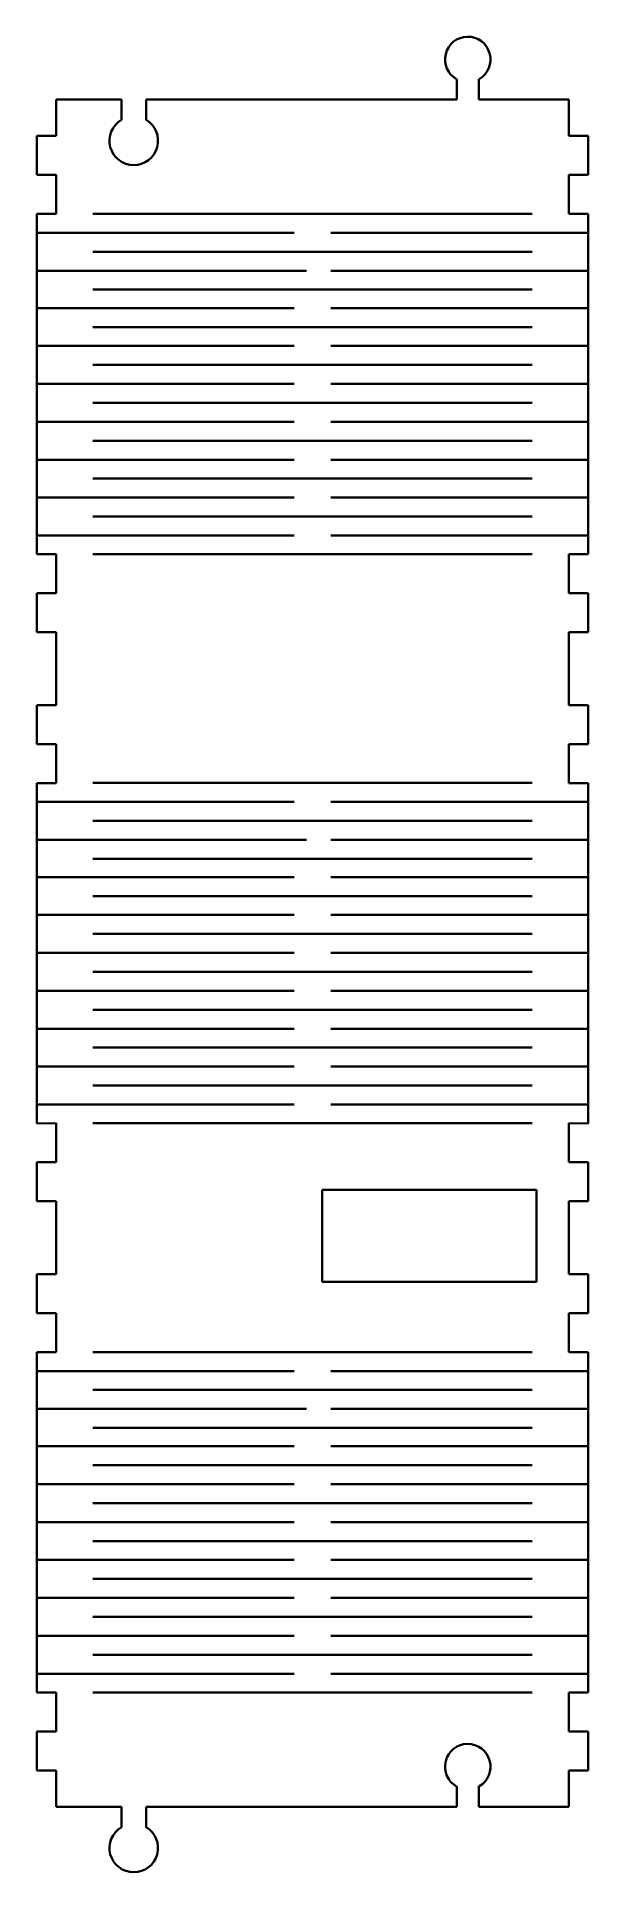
# Model space of a CAD drawing. Extents: x 80 to 170, y 27 to 327.
import ezdxf

# ---------------------------------------------------------------- set-up
doc = ezdxf.new("R2010")
doc.units = 0

msp = doc.modelspace()

# ---------------------------------------------------------------- linework, layer by layer
at = {"color": 7, "lineweight": 35, "ltscale": 0.081606}
for p, q in [((148.552551, 319.672089), (148.552551, 316.407867)), ((148.552551, 38.057648), (148.552551, 41.321869))]:
    msp.add_line(p, q, dxfattribs=at)
at = {"color": 7, "lineweight": 35, "ltscale": 0.083}
for p, q in [((152.112549, 316.407867), (152.112549, 319.727875)), ((93.831543, 313.08786), (93.831543, 316.407867)), ((97.841553, 316.407867), (97.841553, 313.08786)), ((152.112549, 41.377655), (152.112549, 38.057648)), ((93.831543, 38.057648), (93.831543, 34.73764)), ((97.841553, 34.73764), (97.841553, 38.057648))]:
    msp.add_line(p, q, dxfattribs=at)
at = {"color": 7, "lineweight": 35, "ltscale": 0.266289}
for p, q in [((93.831543, 316.407867), (83.179993, 316.407867)), ((83.179993, 38.057648), (93.831543, 38.057648))]:
    msp.add_line(p, q, dxfattribs=at)
at = {"color": 7, "lineweight": 35, "ltscale": 0.148763}
for p, q in [((83.179993, 316.407867), (83.179993, 310.457367)), ((166.820007, 310.457367), (166.820007, 316.407867))]:
    msp.add_line(p, q, dxfattribs=at)
at = {"color": 7, "lineweight": 35}
for p, q in [((148.552551, 316.407867), (97.841553, 316.407867)), ((80, 297.757355), (80, 242.260345)), ((89.179993, 297.757355), (160.820007, 297.757355)), ((170, 242.260345), (170, 297.757355)), ((80, 294.667328), (122, 294.667328)), ((170, 294.667328), (128, 294.667328)), ((89.179993, 291.577362), (160.820007, 291.577362)), ((80, 288.487335), (124.042877, 288.487335)), ((128, 288.487335), (170, 288.487335)), ((89.179993, 285.397369), (160.820007, 285.397369)), ((80, 282.397369), (122, 282.397369)), ((128, 282.397369), (170, 282.397369)), ((89.179993, 279.307343), (160.820007, 279.307343)), ((80, 276.217377), (122, 276.217377)), ((128, 276.217377), (170, 276.217377)), ((89.179993, 273.12735), (160.820007, 273.12735)), ((80, 270.037384), (122, 270.037384)), ((128, 270.037384), (170, 270.037384)), ((89.179993, 266.947357), (160.820007, 266.947357)), ((80, 263.857361), (122, 263.857361)), ((128, 263.857361), (170, 263.857361)), ((89.179993, 260.767365), (160.820007, 260.767365)), ((80, 257.677368), (122, 257.677368)), ((128, 257.677368), (170, 257.677368)), ((89.179993, 254.587372), (160.820007, 254.587372)), ((80, 251.497345), (122, 251.497345)), ((128, 251.497345), (170, 251.497345)), ((89.179993, 248.407379), (160.820007, 248.407379)), ((80, 245.317352), (122, 245.317352)), ((128, 245.317352), (170, 245.317352)), ((89.179993, 242.260345), (160.820007, 242.260345)), ((80, 204.958374), (80, 149.461365)), ((89.179993, 204.980255), (160.820007, 204.980255)), ((170, 149.461365), (170, 204.958374)), ((80, 201.890259), (122, 201.890259)), ((170, 201.890259), (128, 201.890259)), ((89.179993, 198.800262), (160.820007, 198.800262)), ((80, 195.710266), (124.042877, 195.710266)), ((128, 195.710266), (170, 195.710266)), ((89.179993, 192.62027), (160.820007, 192.62027)), ((80, 189.62027), (122, 189.62027)), ((128, 189.62027), (170, 189.62027)), ((89.179993, 186.530243), (160.820007, 186.530243)), ((80, 183.440247), (122, 183.440247)), ((128, 183.440247), (170, 183.440247)), ((89.179993, 180.35025), (160.820007, 180.35025)), ((80, 177.260254), (122, 177.260254)), ((128, 177.260254), (170, 177.260254)), ((89.179993, 174.170258), (160.820007, 174.170258)), ((80, 171.080261), (122, 171.080261)), ((128, 171.080261), (170, 171.080261)), ((89.179993, 167.990265), (160.820007, 167.990265)), ((80, 164.900269), (122, 164.900269)), ((128, 164.900269), (170, 164.900269)), ((89.179993, 161.810272), (160.820007, 161.810272)), ((80, 158.720245), (122, 158.720245)), ((128, 158.720245), (170, 158.720245)), ((89.179993, 155.630249), (160.820007, 155.630249)), ((80, 152.540253), (122, 152.540253)), ((128, 152.540253), (170, 152.540253)), ((89.179993, 149.483246), (160.820007, 149.483246)), ((161.564209, 138.647766), (126.564209, 138.647766)), ((126.564209, 123.647766), (161.564209, 123.647766)), ((80, 112.181244), (80, 56.684265)), ((89.179993, 112.181244), (160.820007, 112.181244)), ((170, 56.684265), (170, 112.181244)), ((80, 109.091248), (122, 109.091248)), ((170, 109.091248), (128, 109.091248)), ((89.179993, 106.001251), (160.820007, 106.001251)), ((80, 102.911255), (124.042877, 102.911255)), ((128, 102.911255), (170, 102.911255)), ((89.179993, 99.821259), (160.820007, 99.821259)), ((80, 96.821259), (122, 96.821259)), ((128, 96.821259), (170, 96.821259)), ((89.179993, 93.731262), (160.820007, 93.731262)), ((80, 90.641266), (122, 90.641266)), ((128, 90.641266), (170, 90.641266)), ((89.179993, 87.551239), (160.820007, 87.551239)), ((80, 84.461273), (122, 84.461273)), ((128, 84.461273), (170, 84.461273)), ((89.179993, 81.371246), (160.820007, 81.371246)), ((80, 78.28125), (122, 78.28125)), ((128, 78.28125), (170, 78.28125)), ((89.179993, 75.191254), (160.820007, 75.191254)), ((80, 72.101257), (122, 72.101257)), ((128, 72.101257), (170, 72.101257)), ((89.179993, 69.011261), (160.820007, 69.011261)), ((80, 65.921265), (122, 65.921265)), ((128, 65.921265), (170, 65.921265)), ((89.179993, 62.831268), (160.820007, 62.831268)), ((80, 59.741241), (122, 59.741241)), ((128, 59.741241), (170, 59.741241)), ((89.179993, 56.684265), (160.820007, 56.684265)), ((97.841553, 38.057648), (148.552551, 38.057648))]:
    msp.add_line(p, q, dxfattribs=at)
at = {"color": 7, "lineweight": 35, "ltscale": 0.367686}
for p, q in [((166.820007, 316.407867), (152.112549, 316.407867)), ((152.112549, 38.057648), (166.820007, 38.057648))]:
    msp.add_line(p, q, dxfattribs=at)
at = {"color": 7, "lineweight": 35, "ltscale": 0.0795}
for p, q in [((83.179993, 310.457367), (80, 310.457367)), ((170, 310.457367), (166.820007, 310.457367)), ((80, 304.107391), (83.179993, 304.107391)), ((166.820007, 304.107391), (170, 304.107391)), ((83.179993, 297.757355), (80, 297.757355)), ((170, 297.757355), (166.820007, 297.757355)), ((80, 242.260345), (83.179993, 242.260345)), ((166.820007, 242.260345), (170, 242.260345)), ((83.179993, 235.91037), (80, 235.91037)), ((170, 235.91037), (166.820007, 235.91037)), ((80, 229.560364), (83.179993, 229.560364)), ((166.820007, 229.560364), (170, 229.560364)), ((83.179993, 217.658356), (80, 217.658356)), ((170, 217.658356), (166.820007, 217.658356)), ((80, 211.30835), (83.179993, 211.30835)), ((166.820007, 211.30835), (170, 211.30835)), ((83.179993, 204.958374), (80, 204.958374)), ((170, 204.958374), (166.820007, 204.958374)), ((83.179993, 143.13327), (80, 143.13327)), ((170, 143.13327), (166.820007, 143.13327)), ((80, 136.783264), (83.179993, 136.783264)), ((170, 136.783264), (166.820007, 136.783264)), ((83.179993, 124.881256), (80, 124.881256)), ((166.820007, 124.881256), (170, 124.881256)), ((80, 118.53125), (83.179993, 118.53125)), ((166.820007, 118.53125), (170, 118.53125)), ((83.179993, 112.181244), (80, 112.181244)), ((170, 112.181244), (166.820007, 112.181244)), ((80, 56.684265), (83.179993, 56.684265)), ((166.820007, 56.684265), (170, 56.684265)), ((83.179993, 50.334259), (80, 50.334259)), ((170, 50.334259), (166.820007, 50.334259)), ((80, 43.984253), (83.179993, 43.984253)), ((166.820007, 43.984253), (170, 43.984253))]:
    msp.add_line(p, q, dxfattribs=at)
at = {"color": 7, "lineweight": 35, "ltscale": 0.158749}
for p, q in [((80, 310.457367), (80, 304.107391)), ((170, 304.107391), (170, 310.457367)), ((83.179993, 242.260345), (83.179993, 235.91037)), ((166.820007, 235.91037), (166.820007, 242.260345)), ((83.179993, 211.30835), (83.179993, 204.958374)), ((166.820007, 204.958374), (166.820007, 211.30835)), ((83.179993, 149.483246), (83.179993, 143.13327)), ((166.820007, 143.13327), (166.820007, 149.483246))]:
    msp.add_line(p, q, dxfattribs=at)
at = {"color": 7, "lineweight": 35, "ltscale": 0.158751}
for p, q in [((83.179993, 304.107391), (83.179993, 297.757355)), ((166.820007, 297.757355), (166.820007, 304.107391))]:
    msp.add_line(p, q, dxfattribs=at)
at = {"color": 7, "lineweight": 35, "ltscale": 0.15875}
for p, q in [((80, 235.91037), (80, 229.560364)), ((170, 229.560364), (170, 235.91037)), ((80, 217.658356), (80, 211.30835)), ((170, 211.30835), (170, 217.658356)), ((170, 211.30835), (170, 217.658356)), ((80, 143.13327), (80, 136.783264)), ((80, 143.13327), (80, 136.783264)), ((170, 136.783264), (170, 143.13327)), ((170, 136.783264), (170, 143.13327)), ((80, 124.881256), (80, 118.53125)), ((80, 124.881256), (80, 118.53125)), ((170, 118.53125), (170, 124.881256)), ((170, 118.53125), (170, 124.881256)), ((83.179993, 118.53125), (83.179993, 112.181244)), ((166.820007, 112.181244), (166.820007, 118.53125)), ((83.179993, 56.684265), (83.179993, 50.334259)), ((166.820007, 50.334259), (166.820007, 56.684265)), ((80, 50.334259), (80, 43.984253)), ((80, 50.334259), (80, 43.984253)), ((80, 50.334259), (80, 43.984253)), ((170, 43.984253), (170, 50.334259)), ((170, 43.984253), (170, 50.334259)), ((170, 43.984253), (170, 50.334259))]:
    msp.add_line(p, q, dxfattribs=at)
at = {"color": 7, "lineweight": 35, "ltscale": 0.29755}
for p, q in [((83.179993, 229.560364), (83.179993, 217.658356)), ((166.820007, 217.658356), (166.820007, 229.560364)), ((83.179993, 136.783264), (83.179993, 124.881256)), ((166.820007, 136.783264), (166.820007, 124.881256))]:
    msp.add_line(p, q, dxfattribs=at)
at = {"color": 7, "lineweight": 35, "ltscale": 0.079502}
for p, q in [((80, 149.461365), (83.179993, 149.483246)), ((166.820007, 149.483246), (170, 149.461365))]:
    msp.add_line(p, q, dxfattribs=at)
at = {"color": 7, "lineweight": 35, "ltscale": 0.375}
for p, q in [((126.564209, 138.647766), (126.564209, 123.647766)), ((161.564209, 123.647766), (161.564209, 138.647766))]:
    msp.add_line(p, q, dxfattribs=at)
at = {"color": 7, "lineweight": 35, "ltscale": 0.148165}
for p, q in [((83.179993, 43.984253), (83.179993, 38.057648)), ((166.820007, 38.057648), (166.820007, 43.984253))]:
    msp.add_line(p, q, dxfattribs=at)
at = {"color": 7, "lineweight": 35}
for centre, radius, start, end in [((150.33255, 322.927216), 3.71, 300.418545, 241.328701), ((95.836548, 309.672943), 3.96, 120.418557, 59.581441), ((150.33255, 44.576965), 3.71, 300.418545, 241.328701), ((95.836548, 31.322754), 3.96, 120.418557, 59.581441)]:
    msp.add_arc(centre, radius, start, end, dxfattribs=at)

doc.saveas('drawing.dxf')
